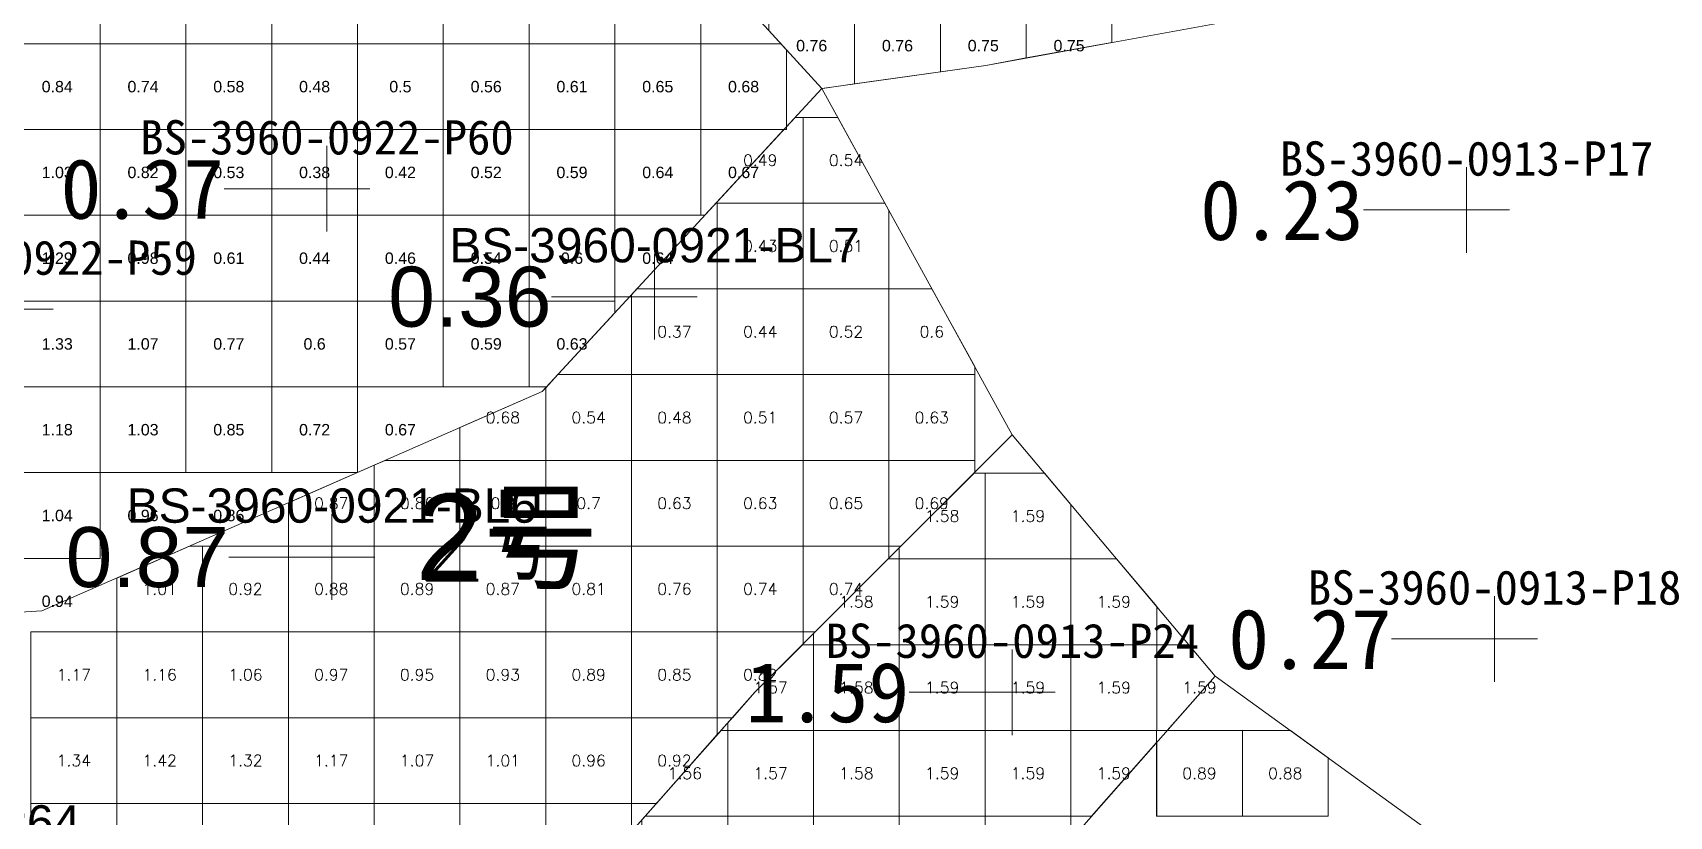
# Model space of a CAD drawing. Header units: inches. Extents: x 469941 to 470089, y 4349675 to 4349818.
# Drawn here: x 469972.74 to 469991.82, y 4349707.5 to 4349716.64 of the extents above; entities that cross this region are included whole.
import ezdxf
from ezdxf.enums import TextEntityAlignment as Align

# ---------------------------------------------------------------- set-up
doc = ezdxf.new("R2010")
doc.units = ezdxf.units.IN
doc.header["$MEASUREMENT"] = 0
for name, color, linetype, lineweight in [('0.500-1.000', 7, 'Continuous', 0), ('1.500-3.000', 7, 'Continuous', 0), ('孔口文字', 7, 'Continuous', 0), ('点', 7, 'Continuous', 0), ('爆区方格网', 7, 'Continuous', 0), ('线条', 7, 'Continuous', 0), ('钻孔', 7, 'Continuous', 0)]:
    doc.layers.add(name, color=color, linetype=linetype, lineweight=lineweight)
doc.styles.add('3dmine_textStyle_1', font='txt.shx', dxfattribs={"height": 1, "bigfont": 'gbcbig.shx'})
doc.styles.add('3dmine_textStyle_2', font='arial.ttf', dxfattribs={"height": 1})
doc.styles.add('3dmine_textStyle_3', font='宋体.ttf', dxfattribs={"height": 1})

msp = doc.modelspace()

# ---------------------------------------------------------------- hatches: boundary and pattern name
at = {"layer": '钻孔', "linetype": 'Continuous', "lineweight": 0, "true_color": 0x808080, "extrusion": (0, 1, 0)}
for points in [[(-469977.17, 3949.82), (-469976.17, 3949.82), (-469976.17, 3960.82), (-469977.17, 3960.82)], [(-469990.453, 3950.342), (-469989.453, 3950.342), (-469989.453, 3961.342), (-469990.453, 3961.342)], [(-469980.987, 3949.758), (-469979.987, 3949.758), (-469979.987, 3960.758), (-469980.987, 3960.758)], [(-469990.78, 3950.289), (-469989.78, 3950.289), (-469989.78, 3961.289), (-469990.78, 3961.289)]]:
    msp.add_hatch(color=8, dxfattribs=at).paths.add_polyline_path(points, flags=0)
at = {"layer": '钻孔', "linetype": 'Continuous', "lineweight": 0, "true_color": 0x0000ff, "extrusion": (0, 1, 0)}
msp.add_hatch(color=5, dxfattribs=at).paths.add_polyline_path([(-469973.477, 3949.656), (-469972.477, 3949.656), (-469972.477, 3960.656), (-469973.477, 3960.656)], flags=0)
at = {"layer": '钻孔', "linetype": 'Continuous', "lineweight": 0, "true_color": 0x00ffff, "extrusion": (0, 1, 0)}
msp.add_hatch(color=4, dxfattribs=at).paths.add_polyline_path([(-469977.227, 3949.677), (-469976.227, 3949.677), (-469976.227, 3961.677), (-469977.227, 3961.677)], flags=0)
at = {"layer": '钻孔', "linetype": 'Continuous', "lineweight": 0, "true_color": 0xff0000, "extrusion": (0, 1, 0)}
msp.add_hatch(color=1, dxfattribs=at).paths.add_polyline_path([(-469985.157, 3950.368), (-469984.157, 3950.368), (-469984.157, 3961.368), (-469985.157, 3961.368)], flags=0)

# ---------------------------------------------------------------- linework, layer by layer
at = {"color": 4, "linetype": 'Continuous', "lineweight": 0, "true_color": 0x00ffff}
for points, elevation in [([(469972.847, 4349709.899), (469978.678, 4349712.456), (469981.939, 4349715.99), (469979.319, 4349718.857), (469982.249, 4349727.115), (469984.579, 4349729.99), (469987.834, 4349733.99), (469991.471, 4349738.415), (469989.223, 4349741.815), (469986.713, 4349743.813), (469983.959, 4349741.274), (469982.799, 4349738.574), (469980.18, 4349735.846), (469981.395, 4349732.957), (469981.665, 4349730.202), (469980.653, 4349728.582), (469978.331, 4349727.894), (469973.844, 4349726.926), (469969.471, 4349726.729)], 3955.312), ([(469981.939, 4349715.989), (469979.319, 4349718.857), (469979.319, 4349718.857), (469982.249, 4349727.115), (469986.942, 4349732.905), (469991.471, 4349738.415), (469994.49, 4349741.345), (469997.35, 4349738.576), (469998.986, 4349737.677), (470002.076, 4349739.66), (470004.151, 4349742.268), (470007.875, 4349739.742), (470008.312, 4349737.589), (470004.433, 4349733.597), (470000.499, 4349729.542), (469994.936, 4349725.857), (469995.557, 4349724.011), (469997.537, 4349721.806), (469997.264, 4349719.129), (469994.922, 4349716.71), (469991.967, 4349717.209), (469986.797, 4349716.795), (469983.848, 4349716.26), (469981.939, 4349715.989)], 3955.55), ([(469967.526, 4349709.569), (469972.847, 4349709.899), (469978.678, 4349712.456), (469981.939, 4349715.99), (469981.939, 4349715.99)], 3955.312), ([(469981.939, 4349715.99), (469984.157, 4349711.951), (469984.157, 4349711.951), (469982.711, 4349710.505), (469981.157, 4349708.951), (469979.879, 4349707.505), (469977.233, 4349704.511), (469974.727, 4349701.987), (469972.222, 4349699.464)], 3955.312), ([(469967.182, 4349709.548), (469972.847, 4349709.899)], 3955.312)]:
    msp.add_lwpolyline(points, dxfattribs=dict(at, elevation=elevation))
at = {"layer": '0.500-1.000', "color": 4, "linetype": 'Continuous', "lineweight": 0, "true_color": 0x00ffff}
msp.add_lwpolyline([(469972.222, 4349699.464), (469974.727, 4349701.987), (469977.233, 4349704.511), (469979.739, 4349702.637), (469980.287, 4349702.228), (469982.09, 4349704.108), (469983.577, 4349705.796), (469986.522, 4349709.139), (469990.208, 4349706.472)], dxfattribs=at)
at = {"layer": '1.500-3.000', "color": 1, "linetype": 'Continuous', "lineweight": 0, "true_color": 0xff0000}
msp.add_lwpolyline([(469984.157, 4349711.951), (469986.522, 4349709.139), (469983.577, 4349705.796), (469983.435, 4349705.635), (469982.09, 4349704.108), (469980.287, 4349702.228), (469977.233, 4349704.511), (469979.195, 4349706.731), (469980.511, 4349708.22), (469981.157, 4349708.951), (469984.157, 4349711.951), (469984.157, 4349711.951)], dxfattribs=at)
at = {"layer": '点', "color": 138, "linetype": 'Continuous', "lineweight": 0, "true_color": 0x004c4c}
for points, elevation in [([(469976.17, 4349714.321), (469976.17, 4349715.321)], 3960.82), ([(469989.453, 4349714.074), (469989.453, 4349715.074)], 3961.342), ([(469976.67, 4349714.821), (469975.67, 4349714.821)], 3960.82), ([(469989.953, 4349714.574), (469988.953, 4349714.574)], 3961.342), ([(469979.987, 4349713.063), (469979.987, 4349714.063)], 3960.758), ([(469980.487, 4349713.563), (469979.487, 4349713.563)], 3960.758), ([(469972.977, 4349713.418), (469971.977, 4349713.418)], 3960.656), ([(469976.227, 4349710.027), (469976.227, 4349711.027)], 3961.677), ([(469976.727, 4349710.527), (469975.727, 4349710.527)], 3961.677), ([(469989.78, 4349709.072), (469989.78, 4349710.072)], 3961.289), ([(469990.28, 4349709.572), (469989.28, 4349709.572)], 3961.289), ([(469984.157, 4349708.451), (469984.157, 4349709.451)], 3961.368), ([(469984.657, 4349708.951), (469983.657, 4349708.951)], 3961.368)]:
    msp.add_lwpolyline(points, dxfattribs=dict(at, elevation=elevation))
at = {"layer": '爆区方格网', "color": 4, "linetype": 'Continuous', "lineweight": 0, "true_color": 0x00ffff}
for points, elevation in [([(469973.526, 4349716.512), (469972.526, 4349716.512), (469972.526, 4349717.512), (469973.526, 4349717.512), (469973.526, 4349716.512)], 3960.82), ([(469974.526, 4349716.512), (469973.526, 4349716.512), (469973.526, 4349717.512), (469974.526, 4349717.512), (469974.526, 4349716.512)], 3960.82), ([(469975.526, 4349716.512), (469974.526, 4349716.512), (469974.526, 4349717.512), (469975.526, 4349717.512), (469975.526, 4349716.512)], 3960.82), ([(469976.526, 4349716.512), (469975.526, 4349716.512), (469975.526, 4349717.512), (469976.526, 4349717.512), (469976.526, 4349716.512)], 3960.82), ([(469977.526, 4349716.512), (469976.526, 4349716.512), (469976.526, 4349717.512), (469977.526, 4349717.512), (469977.526, 4349716.512)], 3960.82), ([(469978.526, 4349716.512), (469977.526, 4349716.512), (469977.526, 4349717.512), (469978.526, 4349717.512), (469978.526, 4349716.512)], 3960.82), ([(469979.526, 4349716.512), (469978.526, 4349716.512), (469978.526, 4349717.512), (469979.526, 4349717.512), (469979.526, 4349716.512)], 3960.82), ([(469980.526, 4349716.512), (469979.526, 4349716.512), (469979.526, 4349717.512), (469980.526, 4349717.512), (469980.526, 4349716.512)], 3960.82), ([(469982.32, 4349716.043), (469981.947, 4349715.99), (469981.939, 4349715.99), (469981.32, 4349716.667), (469981.32, 4349716.99), (469982.32, 4349716.99), (469982.32, 4349716.043)], 3961.273), ([(469983.32, 4349716.185), (469982.32, 4349716.043), (469982.32, 4349716.99), (469983.32, 4349716.99), (469983.32, 4349716.185)], 3961.273), ([(469984.32, 4349716.346), (469983.848, 4349716.26), (469983.32, 4349716.185), (469983.32, 4349716.99), (469984.32, 4349716.99), (469984.32, 4349716.346)], 3961.273), ([(469985.32, 4349716.527), (469984.32, 4349716.346), (469984.32, 4349716.99), (469985.32, 4349716.99), (469985.32, 4349716.527)], 3961.273), ([(469973.526, 4349715.512), (469972.526, 4349715.512), (469972.526, 4349716.512), (469973.526, 4349716.512), (469973.526, 4349715.512)], 3960.82), ([(469974.526, 4349715.512), (469973.526, 4349715.512), (469973.526, 4349716.512), (469974.526, 4349716.512), (469974.526, 4349715.512)], 3960.82), ([(469975.526, 4349715.512), (469974.526, 4349715.512), (469974.526, 4349716.512), (469975.526, 4349716.512), (469975.526, 4349715.512)], 3960.82), ([(469976.526, 4349715.512), (469975.526, 4349715.512), (469975.526, 4349716.512), (469976.526, 4349716.512), (469976.526, 4349715.512)], 3960.82), ([(469977.526, 4349715.512), (469976.526, 4349715.512), (469976.526, 4349716.512), (469977.526, 4349716.512), (469977.526, 4349715.512)], 3960.82), ([(469978.526, 4349715.512), (469977.526, 4349715.512), (469977.526, 4349716.512), (469978.526, 4349716.512), (469978.526, 4349715.512)], 3960.82), ([(469979.526, 4349715.512), (469978.526, 4349715.512), (469978.526, 4349716.512), (469979.526, 4349716.512), (469979.526, 4349715.512)], 3960.82), ([(469980.526, 4349715.512), (469979.526, 4349715.512), (469979.526, 4349716.512), (469980.526, 4349716.512), (469980.526, 4349715.512)], 3960.82), ([(469981.526, 4349716.442), (469981.526, 4349715.543), (469981.497, 4349715.512), (469980.526, 4349715.512), (469980.526, 4349716.512), (469981.462, 4349716.512), (469981.526, 4349716.442)], 3960.82), ([(469981.72, 4349714.654), (469980.72, 4349714.654), (469980.72, 4349714.67), (469981.497, 4349715.512), (469981.497, 4349715.512), (469981.526, 4349715.543), (469981.526, 4349715.543), (469981.629, 4349715.654), (469981.72, 4349715.654), (469981.72, 4349714.654)], 3961.209), ([(469982.672, 4349714.654), (469981.72, 4349714.654), (469981.72, 4349715.654), (469982.123, 4349715.654), (469982.672, 4349714.654)], 3961.209), ([(469973.526, 4349714.512), (469972.526, 4349714.512), (469972.526, 4349715.512), (469973.526, 4349715.512), (469973.526, 4349714.512)], 3960.82), ([(469974.526, 4349714.512), (469973.526, 4349714.512), (469973.526, 4349715.512), (469974.526, 4349715.512), (469974.526, 4349714.512)], 3960.82), ([(469975.526, 4349714.512), (469974.526, 4349714.512), (469974.526, 4349715.512), (469975.526, 4349715.512), (469975.526, 4349714.512)], 3960.82), ([(469976.526, 4349714.512), (469975.526, 4349714.512), (469975.526, 4349715.512), (469976.526, 4349715.512), (469976.526, 4349714.512)], 3960.82), ([(469977.526, 4349714.512), (469976.526, 4349714.512), (469976.526, 4349715.512), (469977.526, 4349715.512), (469977.526, 4349714.512)], 3960.82), ([(469978.526, 4349714.512), (469977.526, 4349714.512), (469977.526, 4349715.512), (469978.526, 4349715.512), (469978.526, 4349714.512)], 3960.82), ([(469979.526, 4349714.512), (469978.526, 4349714.512), (469978.526, 4349715.512), (469979.526, 4349715.512), (469979.526, 4349714.512)], 3960.82), ([(469980.526, 4349714.512), (469979.526, 4349714.512), (469979.526, 4349715.512), (469980.526, 4349715.512), (469980.526, 4349714.512)], 3960.82), ([(469980.574, 4349714.512), (469980.526, 4349714.512), (469980.526, 4349715.512), (469981.497, 4349715.512), (469980.574, 4349714.512)], 3960.82), ([(469981.526, 4349715.512), (469981.497, 4349715.512), (469981.526, 4349715.543), (469981.526, 4349715.512)], 3960.82), ([(469981.526, 4349715.512), (469981.497, 4349715.512), (469981.526, 4349715.543), (469981.526, 4349715.512)], 3960.82), ([(469981.526, 4349715.543), (469981.497, 4349715.512), (469981.526, 4349715.512), (469981.526, 4349715.543)], 3961.209), ([(469981.72, 4349713.654), (469980.72, 4349713.654), (469980.72, 4349714.654), (469981.72, 4349714.654), (469981.72, 4349713.654)], 3961.209), ([(469982.72, 4349714.567), (469982.72, 4349713.654), (469981.72, 4349713.654), (469981.72, 4349714.654), (469982.672, 4349714.654), (469982.72, 4349714.567)], 3961.209), ([(469973.526, 4349713.512), (469972.526, 4349713.512), (469972.526, 4349714.512), (469973.526, 4349714.512), (469973.526, 4349713.512)], 3960.82), ([(469974.526, 4349713.512), (469973.526, 4349713.512), (469973.526, 4349714.512), (469974.526, 4349714.512), (469974.526, 4349713.512)], 3960.82), ([(469975.526, 4349713.512), (469974.526, 4349713.512), (469974.526, 4349714.512), (469975.526, 4349714.512), (469975.526, 4349713.512)], 3960.82), ([(469976.526, 4349713.512), (469975.526, 4349713.512), (469975.526, 4349714.512), (469976.526, 4349714.512), (469976.526, 4349713.512)], 3960.82), ([(469977.526, 4349713.512), (469976.526, 4349713.512), (469976.526, 4349714.512), (469977.526, 4349714.512), (469977.526, 4349713.512)], 3960.82), ([(469978.526, 4349713.512), (469977.526, 4349713.512), (469977.526, 4349714.512), (469978.526, 4349714.512), (469978.526, 4349713.512)], 3960.82), ([(469979.526, 4349713.512), (469978.526, 4349713.512), (469978.526, 4349714.512), (469979.526, 4349714.512), (469979.526, 4349713.512)], 3960.82), ([(469973.526, 4349712.512), (469972.526, 4349712.512), (469972.526, 4349713.512), (469973.526, 4349713.512), (469973.526, 4349712.512)], 3960.82), ([(469974.526, 4349712.512), (469973.526, 4349712.512), (469973.526, 4349713.512), (469974.526, 4349713.512), (469974.526, 4349712.512)], 3960.82), ([(469975.526, 4349712.512), (469974.526, 4349712.512), (469974.526, 4349713.512), (469975.526, 4349713.512), (469975.526, 4349712.512)], 3960.82), ([(469976.526, 4349712.512), (469975.526, 4349712.512), (469975.526, 4349713.512), (469976.526, 4349713.512), (469976.526, 4349712.512)], 3960.82), ([(469977.526, 4349712.512), (469976.526, 4349712.512), (469976.526, 4349713.512), (469977.526, 4349713.512), (469977.526, 4349712.512)], 3960.82), ([(469978.526, 4349712.512), (469977.526, 4349712.512), (469977.526, 4349713.512), (469978.526, 4349713.512), (469978.526, 4349712.512)], 3960.82), ([(469979.526, 4349713.376), (469978.729, 4349712.512), (469978.526, 4349712.512), (469978.526, 4349713.512), (469979.526, 4349713.512), (469979.526, 4349713.376)], 3960.82), ([(469980.72, 4349712.654), (469979.72, 4349712.654), (469979.72, 4349713.586), (469979.783, 4349713.654), (469980.72, 4349713.654), (469980.72, 4349712.654)], 3961.209), ([(469981.72, 4349712.654), (469980.72, 4349712.654), (469980.72, 4349713.654), (469981.72, 4349713.654), (469981.72, 4349712.654)], 3961.209), ([(469982.72, 4349712.654), (469981.72, 4349712.654), (469981.72, 4349713.654), (469982.72, 4349713.654), (469982.72, 4349712.654)], 3961.209), ([(469983.72, 4349712.747), (469983.72, 4349712.654), (469982.72, 4349712.654), (469982.72, 4349713.654), (469983.222, 4349713.654), (469983.72, 4349712.747)], 3961.209), ([(469979.72, 4349711.654), (469978.72, 4349711.654), (469978.72, 4349712.502), (469978.861, 4349712.654), (469979.72, 4349712.654), (469979.72, 4349711.654)], 3961.209), ([(469980.72, 4349711.654), (469979.72, 4349711.654), (469979.72, 4349712.654), (469980.72, 4349712.654), (469980.72, 4349711.654)], 3961.209), ([(469981.72, 4349711.654), (469980.72, 4349711.654), (469980.72, 4349712.654), (469981.72, 4349712.654), (469981.72, 4349711.654)], 3961.209), ([(469982.72, 4349711.654), (469981.72, 4349711.654), (469981.72, 4349712.654), (469982.72, 4349712.654), (469982.72, 4349711.654)], 3961.209), ([(469983.72, 4349711.654), (469982.72, 4349711.654), (469982.72, 4349712.654), (469983.72, 4349712.654), (469983.72, 4349711.654)], 3961.209), ([(469973.526, 4349711.512), (469972.526, 4349711.512), (469972.526, 4349712.512), (469973.526, 4349712.512), (469973.526, 4349711.512)], 3960.82), ([(469974.526, 4349711.512), (469973.526, 4349711.512), (469973.526, 4349712.512), (469974.526, 4349712.512), (469974.526, 4349711.512)], 3960.82), ([(469975.526, 4349711.512), (469974.526, 4349711.512), (469974.526, 4349712.512), (469975.526, 4349712.512), (469975.526, 4349711.512)], 3960.82), ([(469976.526, 4349711.512), (469975.526, 4349711.512), (469975.526, 4349712.512), (469976.526, 4349712.512), (469976.526, 4349711.512)], 3960.82), ([(469978.72, 4349711.654), (469977.72, 4349711.654), (469977.72, 4349712.036), (469978.678, 4349712.456), (469978.72, 4349712.502), (469978.72, 4349711.654)], 3961.209), ([(469976.72, 4349710.654), (469975.72, 4349710.654), (469975.72, 4349711.159), (469976.72, 4349711.598), (469976.72, 4349710.654)], 3961.209), ([(469977.72, 4349710.654), (469976.72, 4349710.654), (469976.72, 4349711.598), (469976.849, 4349711.654), (469977.72, 4349711.654), (469977.72, 4349710.654)], 3961.209), ([(469978.72, 4349710.654), (469977.72, 4349710.654), (469977.72, 4349711.654), (469978.72, 4349711.654), (469978.72, 4349710.654)], 3961.209), ([(469979.72, 4349710.654), (469978.72, 4349710.654), (469978.72, 4349711.654), (469979.72, 4349711.654), (469979.72, 4349710.654)], 3961.209), ([(469980.72, 4349710.654), (469979.72, 4349710.654), (469979.72, 4349711.654), (469980.72, 4349711.654), (469980.72, 4349710.654)], 3961.209), ([(469981.72, 4349710.654), (469980.72, 4349710.654), (469980.72, 4349711.654), (469981.72, 4349711.654), (469981.72, 4349710.654)], 3961.209), ([(469982.72, 4349710.654), (469981.72, 4349710.654), (469981.72, 4349711.654), (469982.72, 4349711.654), (469982.72, 4349710.654)], 3961.209), ([(469983.72, 4349711.514), (469982.86, 4349710.654), (469982.72, 4349710.654), (469982.72, 4349711.654), (469983.72, 4349711.654), (469983.72, 4349711.514)], 3961.209), ([(469973.526, 4349710.512), (469972.526, 4349710.512), (469972.526, 4349711.512), (469973.526, 4349711.512), (469973.526, 4349710.512)], 3960.82), ([(469974.72, 4349709.654), (469973.72, 4349709.654), (469973.72, 4349710.282), (469974.569, 4349710.654), (469974.72, 4349710.654), (469974.72, 4349709.654)], 3961.209), ([(469975.72, 4349709.654), (469974.72, 4349709.654), (469974.72, 4349710.654), (469975.72, 4349710.654), (469975.72, 4349709.654)], 3961.209), ([(469976.72, 4349709.654), (469975.72, 4349709.654), (469975.72, 4349710.654), (469976.72, 4349710.654), (469976.72, 4349709.654)], 3961.209), ([(469977.72, 4349709.654), (469976.72, 4349709.654), (469976.72, 4349710.654), (469977.72, 4349710.654), (469977.72, 4349709.654)], 3961.209), ([(469978.72, 4349709.654), (469977.72, 4349709.654), (469977.72, 4349710.654), (469978.72, 4349710.654), (469978.72, 4349709.654)], 3961.209), ([(469979.72, 4349709.654), (469978.72, 4349709.654), (469978.72, 4349710.654), (469979.72, 4349710.654), (469979.72, 4349709.654)], 3961.209), ([(469980.72, 4349709.654), (469979.72, 4349709.654), (469979.72, 4349710.654), (469980.72, 4349710.654), (469980.72, 4349709.654)], 3961.209), ([(469981.72, 4349709.654), (469980.72, 4349709.654), (469980.72, 4349710.654), (469981.72, 4349710.654), (469981.72, 4349709.654)], 3961.209), ([(469982.72, 4349710.514), (469982.711, 4349710.505), (469981.86, 4349709.654), (469981.72, 4349709.654), (469981.72, 4349710.654), (469982.72, 4349710.654), (469982.72, 4349710.514)], 3961.209), ([(469973.72, 4349708.654), (469972.72, 4349708.654), (469972.72, 4349709.654), (469973.72, 4349709.654), (469973.72, 4349708.654)], 3961.209), ([(469974.72, 4349708.654), (469973.72, 4349708.654), (469973.72, 4349709.654), (469974.72, 4349709.654), (469974.72, 4349708.654)], 3961.209), ([(469975.72, 4349708.654), (469974.72, 4349708.654), (469974.72, 4349709.654), (469975.72, 4349709.654), (469975.72, 4349708.654)], 3961.209), ([(469976.72, 4349708.654), (469975.72, 4349708.654), (469975.72, 4349709.654), (469976.72, 4349709.654), (469976.72, 4349708.654)], 3961.209), ([(469977.72, 4349708.654), (469976.72, 4349708.654), (469976.72, 4349709.654), (469977.72, 4349709.654), (469977.72, 4349708.654)], 3961.209), ([(469978.72, 4349708.654), (469977.72, 4349708.654), (469977.72, 4349709.654), (469978.72, 4349709.654), (469978.72, 4349708.654)], 3961.209), ([(469979.72, 4349708.654), (469978.72, 4349708.654), (469978.72, 4349709.654), (469979.72, 4349709.654), (469979.72, 4349708.654)], 3961.209), ([(469980.72, 4349708.654), (469979.72, 4349708.654), (469979.72, 4349709.654), (469980.72, 4349709.654), (469980.72, 4349708.654)], 3961.209), ([(469981.72, 4349709.514), (469981.157, 4349708.951), (469980.895, 4349708.654), (469980.72, 4349708.654), (469980.72, 4349709.654), (469981.72, 4349709.654), (469981.72, 4349709.514)], 3961.209), ([(469973.72, 4349707.654), (469972.72, 4349707.654), (469972.72, 4349708.654), (469973.72, 4349708.654), (469973.72, 4349707.654)], 3961.209), ([(469974.72, 4349707.654), (469973.72, 4349707.654), (469973.72, 4349708.654), (469974.72, 4349708.654), (469974.72, 4349707.654)], 3961.209), ([(469975.72, 4349707.654), (469974.72, 4349707.654), (469974.72, 4349708.654), (469975.72, 4349708.654), (469975.72, 4349707.654)], 3961.209), ([(469976.72, 4349707.654), (469975.72, 4349707.654), (469975.72, 4349708.654), (469976.72, 4349708.654), (469976.72, 4349707.654)], 3961.209), ([(469977.72, 4349707.654), (469976.72, 4349707.654), (469976.72, 4349708.654), (469977.72, 4349708.654), (469977.72, 4349707.654)], 3961.209), ([(469978.72, 4349707.654), (469977.72, 4349707.654), (469977.72, 4349708.654), (469978.72, 4349708.654), (469978.72, 4349707.654)], 3961.209), ([(469979.72, 4349707.654), (469978.72, 4349707.654), (469978.72, 4349708.654), (469979.72, 4349708.654), (469979.72, 4349707.654)], 3961.209), ([(469980.72, 4349708.457), (469980.011, 4349707.654), (469979.72, 4349707.654), (469979.72, 4349708.654), (469980.72, 4349708.654), (469980.72, 4349708.457)], 3961.209), ([(469986.84, 4349707.504), (469985.84, 4349707.504), (469985.84, 4349708.504), (469986.84, 4349708.504), (469986.84, 4349707.504)], 3961.31), ([(469987.84, 4349708.186), (469987.84, 4349707.504), (469986.84, 4349707.504), (469986.84, 4349708.504), (469987.4, 4349708.504), (469987.84, 4349708.186)], 3961.31), ([(469973.72, 4349706.654), (469972.72, 4349706.654), (469972.72, 4349707.654), (469973.72, 4349707.654), (469973.72, 4349706.654)], 3961.209), ([(469974.72, 4349706.654), (469973.72, 4349706.654), (469973.72, 4349707.654), (469974.72, 4349707.654), (469974.72, 4349706.654)], 3961.209), ([(469975.72, 4349706.654), (469974.72, 4349706.654), (469974.72, 4349707.654), (469975.72, 4349707.654), (469975.72, 4349706.654)], 3961.209), ([(469976.72, 4349706.654), (469975.72, 4349706.654), (469975.72, 4349707.654), (469976.72, 4349707.654), (469976.72, 4349706.654)], 3961.209), ([(469977.72, 4349706.654), (469976.72, 4349706.654), (469976.72, 4349707.654), (469977.72, 4349707.654), (469977.72, 4349706.654)], 3961.209), ([(469978.72, 4349706.654), (469977.72, 4349706.654), (469977.72, 4349707.654), (469978.72, 4349707.654), (469978.72, 4349706.654)], 3961.209), ([(469979.72, 4349707.325), (469979.127, 4349706.654), (469978.72, 4349706.654), (469978.72, 4349707.654), (469979.72, 4349707.654), (469979.72, 4349707.325)], 3961.209)]:
    msp.add_lwpolyline(points, dxfattribs=dict(at, elevation=elevation))
at = {"layer": '爆区方格网', "color": 1, "linetype": 'Continuous', "lineweight": 0, "true_color": 0xff0000, "elevation": 3961.062}
for points in [[(469983.841, 4349710.505), (469982.841, 4349710.505), (469982.841, 4349710.635), (469983.711, 4349711.505), (469983.841, 4349711.505), (469983.841, 4349710.505)], [(469984.841, 4349711.138), (469984.841, 4349710.505), (469983.841, 4349710.505), (469983.841, 4349711.505), (469984.532, 4349711.505), (469984.841, 4349711.138)], [(469982.841, 4349709.505), (469981.841, 4349709.505), (469981.841, 4349709.635), (469982.711, 4349710.505), (469982.841, 4349710.505), (469982.841, 4349709.505)], [(469983.841, 4349709.505), (469982.841, 4349709.505), (469982.841, 4349710.505), (469983.841, 4349710.505), (469983.841, 4349709.505)], [(469984.841, 4349709.505), (469983.841, 4349709.505), (469983.841, 4349710.505), (469984.841, 4349710.505), (469984.841, 4349709.505)], [(469985.841, 4349709.949), (469985.841, 4349709.505), (469984.841, 4349709.505), (469984.841, 4349710.505), (469985.373, 4349710.505), (469985.841, 4349709.949)], [(469981.841, 4349708.505), (469980.841, 4349708.505), (469980.841, 4349708.593), (469981.157, 4349708.951), (469981.711, 4349709.505), (469981.841, 4349709.505), (469981.841, 4349708.505)], [(469982.841, 4349708.505), (469981.841, 4349708.505), (469981.841, 4349709.505), (469982.841, 4349709.505), (469982.841, 4349708.505)], [(469983.841, 4349708.505), (469982.841, 4349708.505), (469982.841, 4349709.505), (469983.841, 4349709.505), (469983.841, 4349708.505)], [(469984.841, 4349708.505), (469983.841, 4349708.505), (469983.841, 4349709.505), (469984.841, 4349709.505), (469984.841, 4349708.505)], [(469985.841, 4349708.505), (469984.841, 4349708.505), (469984.841, 4349709.505), (469985.841, 4349709.505), (469985.841, 4349708.505)], [(469986.522, 4349709.139), (469985.964, 4349708.505), (469985.841, 4349708.505), (469985.841, 4349709.505), (469986.214, 4349709.505), (469986.522, 4349709.139)], [(469980.841, 4349707.505), (469979.879, 4349707.505), (469980.511, 4349708.22), (469980.763, 4349708.505), (469980.841, 4349708.505), (469980.841, 4349707.505)], [(469981.841, 4349707.505), (469980.841, 4349707.505), (469980.841, 4349708.505), (469981.841, 4349708.505), (469981.841, 4349707.505)], [(469982.841, 4349707.505), (469981.841, 4349707.505), (469981.841, 4349708.505), (469982.841, 4349708.505), (469982.841, 4349707.505)], [(469983.841, 4349707.505), (469982.841, 4349707.505), (469982.841, 4349708.505), (469983.841, 4349708.505), (469983.841, 4349707.505)], [(469984.841, 4349707.505), (469983.841, 4349707.505), (469983.841, 4349708.505), (469984.841, 4349708.505), (469984.841, 4349707.505)], [(469985.841, 4349708.504), (469985.84, 4349708.504), (469985.84, 4349708.364), (469985.841, 4349708.365), (469985.841, 4349707.505), (469985.84, 4349707.505), (469985.84, 4349708.364), (469985.083, 4349707.505), (469984.841, 4349707.505), (469984.841, 4349708.505), (469985.841, 4349708.505), (469985.841, 4349708.504)], [(469980.841, 4349706.505), (469979.841, 4349706.505), (469979.841, 4349707.462), (469979.879, 4349707.505), (469980.841, 4349707.505), (469980.841, 4349706.505)], [(469981.841, 4349706.505), (469980.841, 4349706.505), (469980.841, 4349707.505), (469981.841, 4349707.505), (469981.841, 4349706.505)], [(469982.841, 4349706.505), (469981.841, 4349706.505), (469981.841, 4349707.505), (469982.841, 4349707.505), (469982.841, 4349706.505)], [(469983.841, 4349706.505), (469982.841, 4349706.505), (469982.841, 4349707.505), (469983.841, 4349707.505), (469983.841, 4349706.505)], [(469984.841, 4349707.504), (469984.84, 4349707.504), (469984.84, 4349707.229), (469984.841, 4349707.23), (469984.841, 4349706.505), (469984.84, 4349706.505), (469984.84, 4349707.229), (469984.202, 4349706.505), (469983.841, 4349706.505), (469983.841, 4349707.505), (469984.841, 4349707.505), (469984.841, 4349707.504)]]:
    msp.add_lwpolyline(points, dxfattribs=at)
at = {"layer": '线条', "color": 138, "linetype": 'Continuous', "lineweight": 0, "true_color": 0x004c4c}
for points, elevation in [([(469976.17, 4349714.821), (469976.17, 4349714.821), (469976.17, 4349714.821)], 3960.82), ([(469989.453, 4349714.574), (469989.453, 4349714.574), (469989.453, 4349714.574)], 3961.342), ([(469979.987, 4349713.563), (469979.987, 4349713.563), (469979.987, 4349713.563)], 3960.758), ([(469976.227, 4349710.527), (469976.227, 4349710.527), (469976.227, 4349710.527)], 3961.677), ([(469989.78, 4349709.572), (469989.78, 4349709.572), (469989.78, 4349709.572)], 3961.289), ([(469984.157, 4349708.951), (469984.157, 4349708.951), (469984.157, 4349708.951)], 3961.368)]:
    msp.add_lwpolyline(points, dxfattribs=dict(at, elevation=elevation))
at = {"layer": '钻孔', "color": 8, "linetype": 'Continuous', "lineweight": 0, "true_color": 0x808080}
for points, elevation in [([(469976.17, 4349714.821), (469974.97, 4349714.821)], 3960.82), ([(469976.17, 4349714.821), (469974.97, 4349714.821)], 3949.82), ([(469989.453, 4349714.574), (469988.253, 4349714.574)], 3961.342), ([(469989.453, 4349714.574), (469988.253, 4349714.574)], 3950.342), ([(469979.987, 4349713.563), (469978.787, 4349713.563)], 3960.758), ([(469979.987, 4349713.563), (469978.787, 4349713.563)], 3949.758), ([(469989.78, 4349709.572), (469988.58, 4349709.572)], 3961.289), ([(469989.78, 4349709.572), (469988.58, 4349709.572)], 3950.289)]:
    msp.add_lwpolyline(points, dxfattribs=dict(at, elevation=elevation))
at = {"layer": '钻孔', "color": 4, "linetype": 'Continuous', "lineweight": 0, "true_color": 0x00ffff}
for elevation in [3961.677, 3949.677]:
    msp.add_lwpolyline([(469976.227, 4349710.527), (469975.027, 4349710.527)], dxfattribs=dict(at, elevation=elevation))
at = {"layer": '钻孔', "color": 1, "linetype": 'Continuous', "lineweight": 0, "true_color": 0xff0000}
for elevation in [3961.368, 3950.368]:
    msp.add_lwpolyline([(469984.157, 4349708.951), (469982.957, 4349708.951)], dxfattribs=dict(at, elevation=elevation))

# ---------------------------------------------------------------- texts
at = {"color": 4, "linetype": 'Continuous', "lineweight": 0, "true_color": 0x00ffff}
for s, style, p in [('0.76', '3dmine_textStyle_2', (469981.82, 4349716.49, 3961.273)), ('0.76', '3dmine_textStyle_2', (469982.82, 4349716.49, 3961.273)), ('0.75', '3dmine_textStyle_2', (469983.82, 4349716.49, 3961.273)), ('0.75', '3dmine_textStyle_2', (469984.82, 4349716.49, 3961.273)), ('0.84', '3dmine_textStyle_2', (469973.026, 4349716.012, 3960.82)), ('0.74', '3dmine_textStyle_2', (469974.026, 4349716.012, 3960.82)), ('0.58', '3dmine_textStyle_2', (469975.026, 4349716.012, 3960.82)), ('0.48', '3dmine_textStyle_2', (469976.026, 4349716.012, 3960.82)), ('0.5', '3dmine_textStyle_2', (469977.026, 4349716.012, 3960.82)), ('0.56', '3dmine_textStyle_2', (469978.026, 4349716.012, 3960.82)), ('0.61', '3dmine_textStyle_2', (469979.026, 4349716.012, 3960.82)), ('0.65', '3dmine_textStyle_2', (469980.026, 4349716.012, 3960.82)), ('0.68', '3dmine_textStyle_2', (469981.026, 4349716.012, 3960.82)), ('0.49', '3dmine_textStyle_1', (469981.22, 4349715.154, 3961.209)), ('0.54', '3dmine_textStyle_1', (469982.22, 4349715.154, 3961.209)), ('1.03', '3dmine_textStyle_2', (469973.026, 4349715.012, 3960.82)), ('0.82', '3dmine_textStyle_2', (469974.026, 4349715.012, 3960.82)), ('0.53', '3dmine_textStyle_2', (469975.026, 4349715.012, 3960.82)), ('0.38', '3dmine_textStyle_2', (469976.026, 4349715.012, 3960.82)), ('0.42', '3dmine_textStyle_2', (469977.026, 4349715.012, 3960.82)), ('0.52', '3dmine_textStyle_2', (469978.026, 4349715.012, 3960.82)), ('0.59', '3dmine_textStyle_2', (469979.026, 4349715.012, 3960.82)), ('0.64', '3dmine_textStyle_2', (469980.026, 4349715.012, 3960.82)), ('0.67', '3dmine_textStyle_2', (469981.026, 4349715.012, 3960.82)), ('1.29', '3dmine_textStyle_2', (469973.026, 4349714.012, 3960.82)), ('0.98', '3dmine_textStyle_2', (469974.026, 4349714.012, 3960.82)), ('0.61', '3dmine_textStyle_2', (469975.026, 4349714.012, 3960.82)), ('0.44', '3dmine_textStyle_2', (469976.026, 4349714.012, 3960.82)), ('0.46', '3dmine_textStyle_2', (469977.026, 4349714.012, 3960.82)), ('0.54', '3dmine_textStyle_2', (469978.026, 4349714.012, 3960.82)), ('0.6', '3dmine_textStyle_2', (469979.026, 4349714.012, 3960.82)), ('0.64', '3dmine_textStyle_2', (469980.026, 4349714.012, 3960.82)), ('0.43', '3dmine_textStyle_1', (469981.22, 4349714.154, 3961.209)), ('0.51', '3dmine_textStyle_1', (469982.22, 4349714.154, 3961.209)), ('0.37', '3dmine_textStyle_1', (469980.22, 4349713.154, 3961.209)), ('0.44', '3dmine_textStyle_1', (469981.22, 4349713.154, 3961.209)), ('0.52', '3dmine_textStyle_1', (469982.22, 4349713.154, 3961.209)), ('0.6', '3dmine_textStyle_1', (469983.22, 4349713.154, 3961.209)), ('1.33', '3dmine_textStyle_2', (469973.026, 4349713.012, 3960.82)), ('1.07', '3dmine_textStyle_2', (469974.026, 4349713.012, 3960.82)), ('0.77', '3dmine_textStyle_2', (469975.026, 4349713.012, 3960.82)), ('0.6', '3dmine_textStyle_2', (469976.026, 4349713.012, 3960.82)), ('0.57', '3dmine_textStyle_2', (469977.026, 4349713.012, 3960.82)), ('0.59', '3dmine_textStyle_2', (469978.026, 4349713.012, 3960.82)), ('0.63', '3dmine_textStyle_2', (469979.026, 4349713.012, 3960.82)), ('0.68', '3dmine_textStyle_1', (469978.22, 4349712.154, 3961.209)), ('0.54', '3dmine_textStyle_1', (469979.22, 4349712.154, 3961.209)), ('0.48', '3dmine_textStyle_1', (469980.22, 4349712.154, 3961.209)), ('0.51', '3dmine_textStyle_1', (469981.22, 4349712.154, 3961.209)), ('0.57', '3dmine_textStyle_1', (469982.22, 4349712.154, 3961.209)), ('0.63', '3dmine_textStyle_1', (469983.22, 4349712.154, 3961.209)), ('1.18', '3dmine_textStyle_2', (469973.026, 4349712.012, 3960.82)), ('1.03', '3dmine_textStyle_2', (469974.026, 4349712.012, 3960.82)), ('0.85', '3dmine_textStyle_2', (469975.026, 4349712.012, 3960.82)), ('0.72', '3dmine_textStyle_2', (469976.026, 4349712.012, 3960.82)), ('0.67', '3dmine_textStyle_2', (469977.026, 4349712.012, 3960.82)), ('0.87', '3dmine_textStyle_1', (469976.22, 4349711.154, 3961.209)), ('0.86', '3dmine_textStyle_1', (469977.22, 4349711.154, 3961.209)), ('0.8', '3dmine_textStyle_1', (469978.22, 4349711.154, 3961.209)), ('0.7', '3dmine_textStyle_1', (469979.22, 4349711.154, 3961.209)), ('0.63', '3dmine_textStyle_1', (469980.22, 4349711.154, 3961.209)), ('0.63', '3dmine_textStyle_1', (469981.22, 4349711.154, 3961.209)), ('0.65', '3dmine_textStyle_1', (469982.22, 4349711.154, 3961.209)), ('0.69', '3dmine_textStyle_1', (469983.22, 4349711.154, 3961.209)), ('1.04', '3dmine_textStyle_2', (469973.026, 4349711.012, 3960.82)), ('0.96', '3dmine_textStyle_2', (469974.026, 4349711.012, 3960.82)), ('0.86', '3dmine_textStyle_2', (469975.026, 4349711.012, 3960.82)), ('0.94', '3dmine_textStyle_2', (469973.026, 4349710.012, 3960.82)), ('1.01', '3dmine_textStyle_1', (469974.22, 4349710.154, 3961.209)), ('0.92', '3dmine_textStyle_1', (469975.22, 4349710.154, 3961.209)), ('0.88', '3dmine_textStyle_1', (469976.22, 4349710.154, 3961.209)), ('0.89', '3dmine_textStyle_1', (469977.22, 4349710.154, 3961.209)), ('0.87', '3dmine_textStyle_1', (469978.22, 4349710.154, 3961.209)), ('0.81', '3dmine_textStyle_1', (469979.22, 4349710.154, 3961.209)), ('0.76', '3dmine_textStyle_1', (469980.22, 4349710.154, 3961.209)), ('0.74', '3dmine_textStyle_1', (469981.22, 4349710.154, 3961.209)), ('0.74', '3dmine_textStyle_1', (469982.22, 4349710.154, 3961.209)), ('1.17', '3dmine_textStyle_1', (469973.22, 4349709.154, 3961.209)), ('1.16', '3dmine_textStyle_1', (469974.22, 4349709.154, 3961.209)), ('1.06', '3dmine_textStyle_1', (469975.22, 4349709.154, 3961.209)), ('0.97', '3dmine_textStyle_1', (469976.22, 4349709.154, 3961.209)), ('0.95', '3dmine_textStyle_1', (469977.22, 4349709.154, 3961.209)), ('0.93', '3dmine_textStyle_1', (469978.22, 4349709.154, 3961.209)), ('0.89', '3dmine_textStyle_1', (469979.22, 4349709.154, 3961.209)), ('0.85', '3dmine_textStyle_1', (469980.22, 4349709.154, 3961.209)), ('0.82', '3dmine_textStyle_1', (469981.22, 4349709.154, 3961.209)), ('1.34', '3dmine_textStyle_1', (469973.22, 4349708.154, 3961.209)), ('1.42', '3dmine_textStyle_1', (469974.22, 4349708.154, 3961.209)), ('1.32', '3dmine_textStyle_1', (469975.22, 4349708.154, 3961.209)), ('1.17', '3dmine_textStyle_1', (469976.22, 4349708.154, 3961.209)), ('1.07', '3dmine_textStyle_1', (469977.22, 4349708.154, 3961.209)), ('1.01', '3dmine_textStyle_1', (469978.22, 4349708.154, 3961.209)), ('0.96', '3dmine_textStyle_1', (469979.22, 4349708.154, 3961.209)), ('0.92', '3dmine_textStyle_1', (469980.22, 4349708.154, 3961.209)), ('0.89', '3dmine_textStyle_1', (469986.34, 4349708.004, 3961.31)), ('0.88', '3dmine_textStyle_1', (469987.34, 4349708.004, 3961.31))]:
    msp.add_text(s, height=0.1333, dxfattribs=dict(at, style=style)).set_placement(p, align=Align.MIDDLE_CENTER)
at = {"color": 7, "linetype": 'Continuous', "lineweight": 0}
for style in ['3dmine_textStyle_2', '3dmine_textStyle_1']:
    msp.add_text('2号', height=1, dxfattribs=dict(at, style=style)).set_placement((469977.203, 4349710.259, 1980.684))
at = {"color": 1, "linetype": 'Continuous', "lineweight": 0, "true_color": 0xff0000, "style": '3dmine_textStyle_1'}
for s, p in [('1.58', (469983.341, 4349711.005, 3961.062)), ('1.59', (469984.341, 4349711.005, 3961.062)), ('1.58', (469982.341, 4349710.005, 3961.062)), ('1.59', (469983.341, 4349710.005, 3961.062)), ('1.59', (469984.341, 4349710.005, 3961.062)), ('1.59', (469985.341, 4349710.005, 3961.062)), ('1.57', (469981.341, 4349709.005, 3961.062)), ('1.58', (469982.341, 4349709.005, 3961.062)), ('1.59', (469983.341, 4349709.005, 3961.062)), ('1.59', (469984.341, 4349709.005, 3961.062)), ('1.59', (469985.341, 4349709.005, 3961.062)), ('1.59', (469986.341, 4349709.005, 3961.062)), ('1.56', (469980.341, 4349708.005, 3961.062)), ('1.57', (469981.341, 4349708.005, 3961.062)), ('1.58', (469982.341, 4349708.005, 3961.062)), ('1.59', (469983.341, 4349708.005, 3961.062)), ('1.59', (469984.341, 4349708.005, 3961.062)), ('1.59', (469985.341, 4349708.005, 3961.062))]:
    msp.add_text(s, height=0.1333, dxfattribs=at).set_placement(p, align=Align.MIDDLE_CENTER)
at = {"layer": '孔口文字', "color": 138, "linetype": 'Continuous', "lineweight": 0, "true_color": 0x004c4c, "style": '3dmine_textStyle_3'}
for s, p in [('BS-3960-0913-P17', (469989.453, 4349714.974, 3961.342)), ('BS-3960-0913-P18', (469989.78, 4349709.972, 3961.289)), ('BS-3960-0913-P24', (469984.157, 4349709.351, 3961.368))]:
    msp.add_text(s, height=0.4, dxfattribs=at).set_placement(p, align=Align.CENTER)
at = {"layer": '钻孔', "color": 138, "linetype": 'Continuous', "lineweight": 0, "true_color": 0x004c4c}
for s, style, p in [('BS-3960-0922-P60', '3dmine_textStyle_3', (469976.17, 4349715.221, 3960.82)), ('BS-3960-0921-BL7', '3dmine_textStyle_2', (469979.987, 4349713.963, 3960.758)), ('BS-3960-0922-P59', '3dmine_textStyle_3', (469972.477, 4349713.818, 3960.656)), ('BS-3960-0921-BL6', '3dmine_textStyle_2', (469976.227, 4349710.927, 3961.677)), ('BS-3960-0922-P64', '3dmine_textStyle_2', (469970.902, 4349707.233, 3961.037))]:
    msp.add_text(s, height=0.4, dxfattribs=dict(at, style=style)).set_placement(p, align=Align.CENTER)
at = {"layer": '钻孔', "color": 8, "linetype": 'Continuous', "lineweight": 0, "true_color": 0x808080}
for s, style, p in [('0.37', '3dmine_textStyle_3', (469974.97, 4349714.821, 3955.32)), ('0.23', '3dmine_textStyle_3', (469988.253, 4349714.574, 3961.342)), ('0.36', '3dmine_textStyle_2', (469978.787, 4349713.563, 3955.258)), ('0.27', '3dmine_textStyle_3', (469988.58, 4349709.572, 3961.289))]:
    msp.add_text(s, height=0.7, dxfattribs=dict(at, style=style)).set_placement(p, align=Align.MIDDLE_RIGHT)
at = {"layer": '钻孔', "color": 4, "linetype": 'Continuous', "lineweight": 0, "true_color": 0x00ffff, "style": '3dmine_textStyle_2'}
msp.add_text('0.87', height=0.7, dxfattribs=at).set_placement((469975.027, 4349710.527, 3955.677), align=Align.MIDDLE_RIGHT)
at = {"layer": '钻孔', "color": 1, "linetype": 'Continuous', "lineweight": 0, "true_color": 0xff0000, "style": '3dmine_textStyle_3'}
msp.add_text('1.59', height=0.7, dxfattribs=at).set_placement((469982.957, 4349708.951, 3961.368), align=Align.MIDDLE_RIGHT)

doc.saveas('drawing.dxf')
